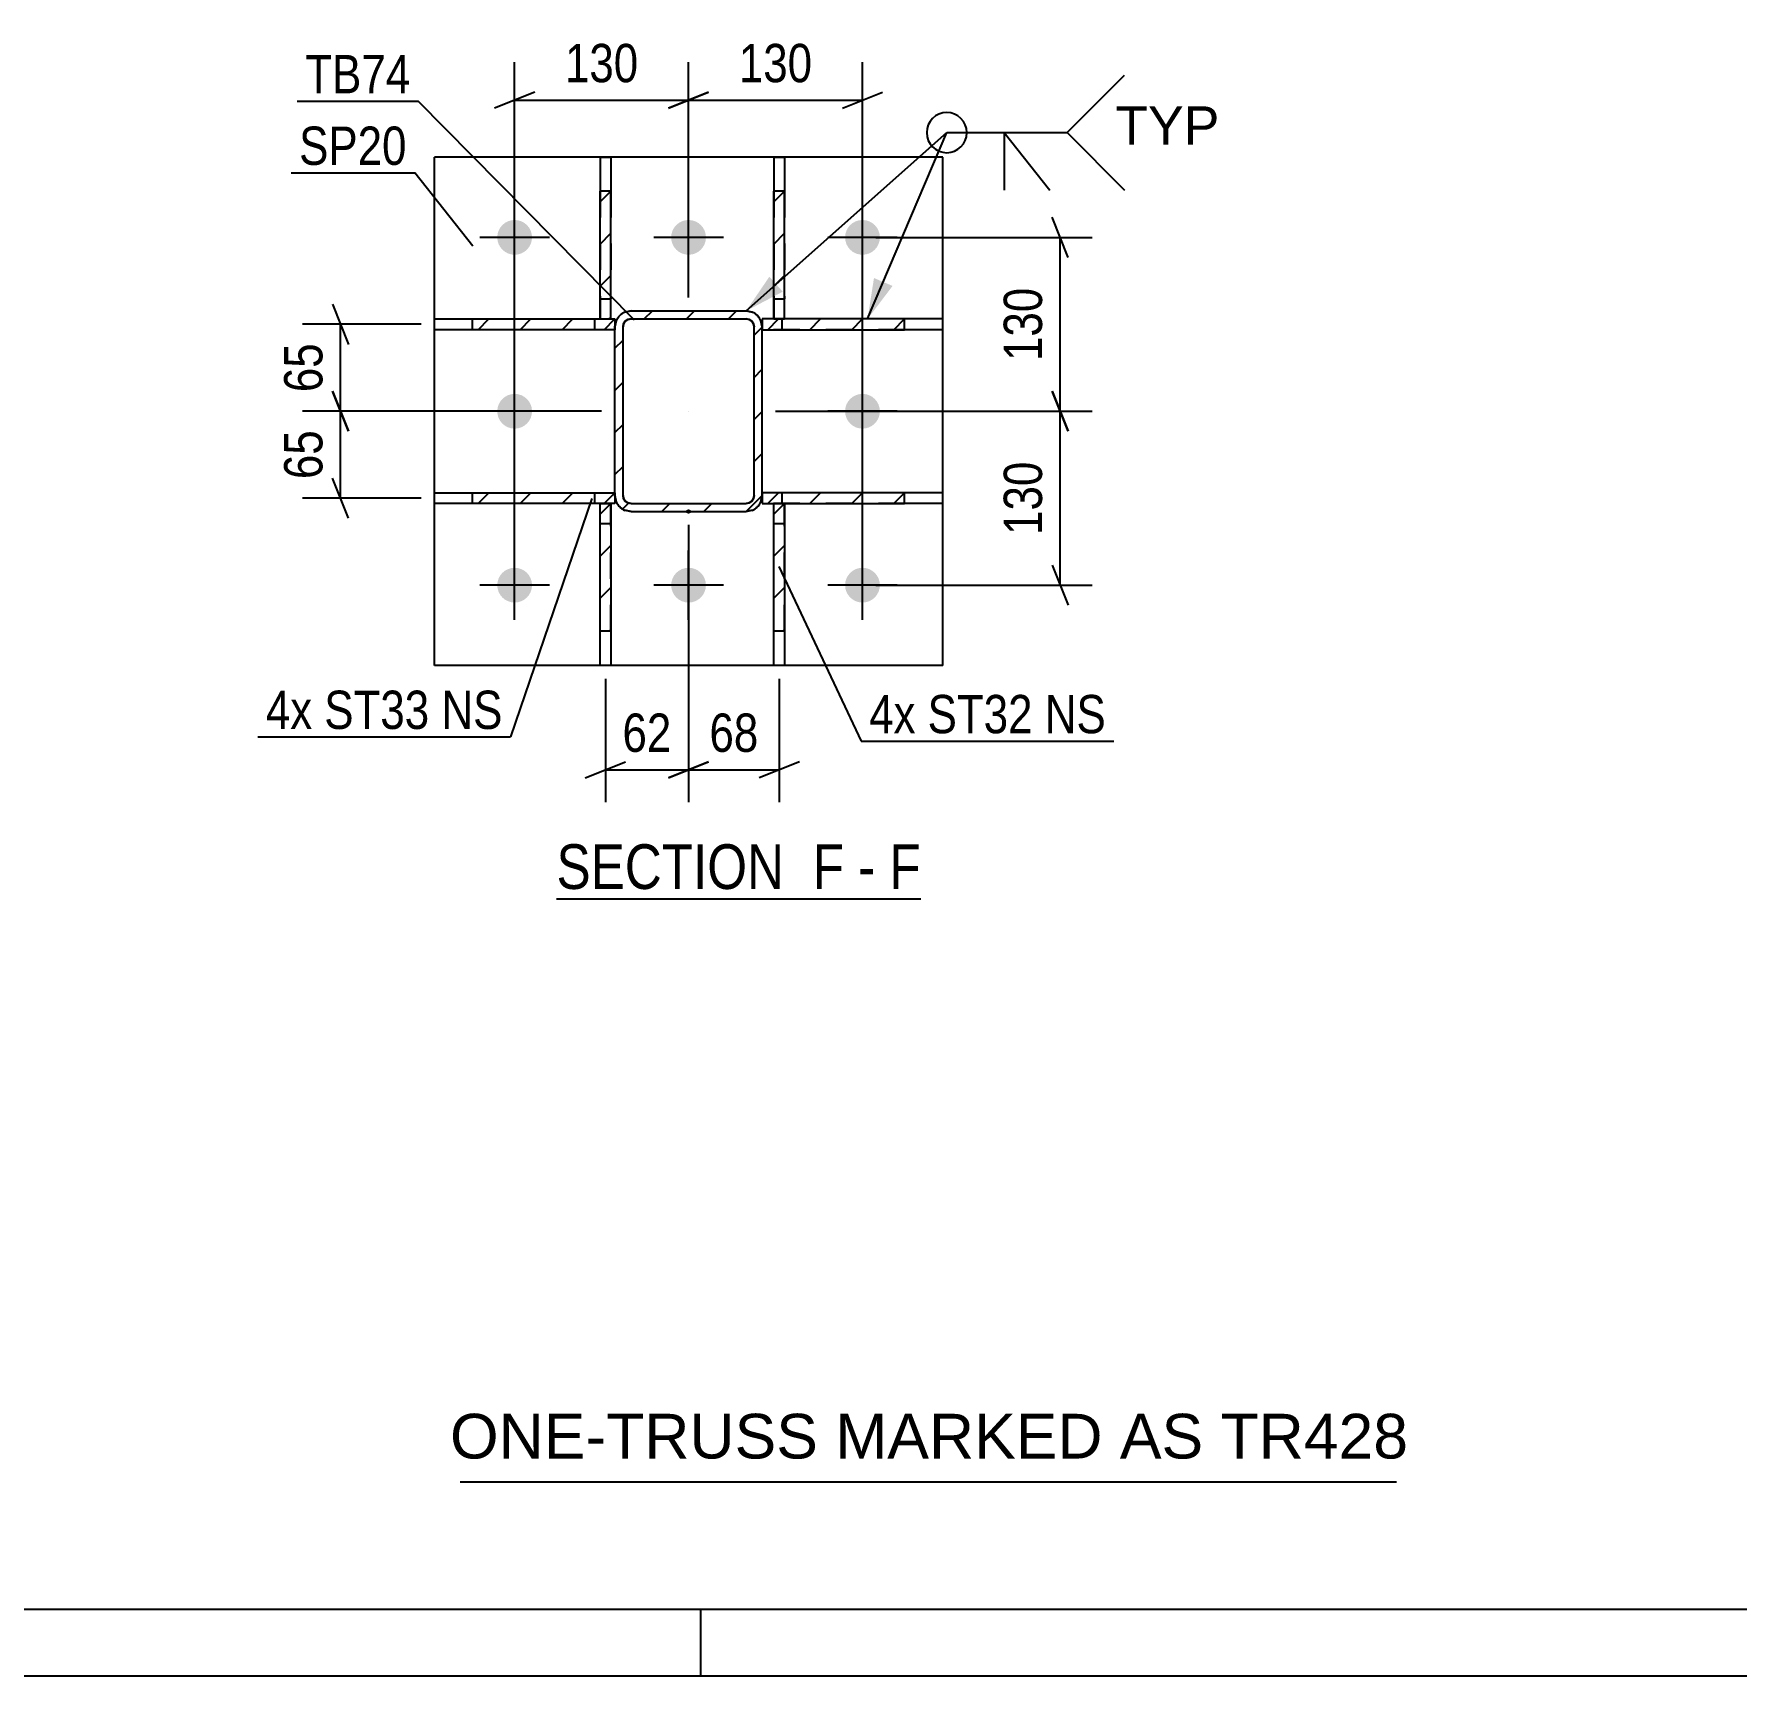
# Model space of a CAD drawing. Header units: millimetres. Extents: x -78 to 763, y -424 to 170.
# Drawn here: x 292.8 to 420.1, y -423.7 to -300.9 of the extents above; entities that cross this region are included whole.
import ezdxf

# ---------------------------------------------------------------- set-up
doc = ezdxf.new("R2010")
doc.units = ezdxf.units.MM
doc.linetypes.add('DXK_LINE_DOT2', pattern=[3.9198, 1.9599, -1.9599])
doc.linetypes.add('DXK_LINE_DOT3', pattern=[5.9187, 2.979, -0.9799, 0.9799, -0.9799])
doc.styles.add('Arial', font='ARIAL.TTF', dxfattribs={"height": 0.2})
doc.styles.add('Arial Narrow', font='ARIALN.TTF', dxfattribs={"height": 0.2})

# ---------------------------------------------------------------- blocks, each defined once
blk = doc.blocks.new('Unknown-814185653-1133')
at = {"color": 5, "linetype": 'Continuous'}
for p, q in [((-73.36, -418.68), (757.64, -418.68)), ((342.64, -423.68), (342.64, -418.68)), ((-78.36, -423.68), (762.64, -423.68))]:
    blk.add_line(p, q, dxfattribs=at)
blk = doc.blocks.new('Unknown-814185653-15687')
at = {"color": 7, "linetype": 'Continuous'}
blk.add_line((324.64, -409.18), (394.64, -409.18), dxfattribs=at)
at = {"color": 7, "style": 'Arial'}
blk.add_text('ONE-TRUSS MARKED AS TR428', height=3.3428, dxfattribs=at).set_placement((323.89, -407.43))
blk = doc.blocks.new('Unknown-814185653-17 - 2323')
at = {"color": 6, "linetype": 'Continuous'}
blk.add_line((331.85, -365.6), (359.07, -365.6), dxfattribs=at)
at = {"color": 0, "linetype": 'Continuous'}
for points in [[(349.96, -364.85), (349.96, -361.35), (331.85, -361.35), (331.85, -364.85)], [(353.35, -364.85), (353.35, -361.35), (351.01, -361.35), (351.01, -364.85)], [(355.68, -364.85), (355.68, -361.35), (354.4, -361.35), (354.4, -364.85)], [(359.07, -364.85), (359.07, -361.35), (356.73, -361.35), (356.73, -364.85)]]:
    blk.add_wipeout(points, dxfattribs=at)
at = {"color": 7, "linetype": 'Continuous', "style": 'Arial Narrow'}
for s, p in [('SECTION ', (331.85, -364.85)), ('F', (351.01, -364.85)), ('F', (356.73, -364.85)), ('-', (354.4, -364.85))]:
    blk.add_text(s, height=3.34, dxfattribs=at).set_placement(p)
blk = doc.blocks.new('Part-814185653-2386 - 2323')
at = {"linetype": 'Continuous'}
h = blk.add_hatch(dxfattribs=at)
h.set_pattern_fill('', scale=0.7, style=0, pattern_type=0)
h.set_pattern_definition([(45, (357.8658, -335.2377), (-1.57154, 1.57154), [])])
h.paths.add_polyline_path([(357.87, -336.04), (357.87, -335.24), (347.22, -335.24), (347.22, -336.04)])
at = {"color": 7, "linetype": 'DXK_LINE_DOT2'}
for p, q in [((357.87, -335.24), (347.22, -335.24)), ((347.22, -335.24), (347.22, -336.04)), ((357.87, -336.04), (347.22, -336.04)), ((348.72, -336.04), (348.72, -335.24))]:
    blk.add_line(p, q, dxfattribs=at)
at = {"color": 2, "linetype": 'Continuous'}
for p, q in [((357.87, -335.24), (347.22, -335.24)), ((347.22, -335.24), (347.22, -336.04)), ((347.22, -336.04), (357.87, -336.04)), ((360.72, -335.24), (357.87, -335.24)), ((357.87, -336.04), (357.87, -335.24)), ((360.72, -336.04), (357.87, -336.04)), ((360.72, -336.04), (360.72, -335.24))]:
    blk.add_line(p, q, dxfattribs=at)
blk = doc.blocks.new('Part-814185653-2370 - 2323')
at = {"color": 2, "linetype": 'Continuous'}
for p, q in [((322.72, -348.14), (322.72, -310.14)), ((360.72, -310.14), (322.72, -310.14)), ((360.72, -348.14), (360.72, -310.14)), ((360.72, -348.14), (322.72, -348.14))]:
    blk.add_line(p, q, dxfattribs=at)
blk = doc.blocks.new('Bolt-814185653-2333 - 2323')
at = {"linetype": 'Continuous'}
for points in [[(327.42, -316.14, -1), (330.02, -316.14, -1)], [(340.42, -316.14, -1), (343.02, -316.14, -1)], [(353.42, -316.14, -1), (356.02, -316.14, -1)], [(327.42, -329.14, -1), (330.02, -329.14, -1)], [(353.42, -329.14, -1), (356.02, -329.14, -1)], [(327.42, -342.14, -1), (330.02, -342.14, -1)], [(340.42, -342.14, -1), (343.02, -342.14, -1)], [(353.42, -342.14, -1), (356.02, -342.14, -1)]]:
    blk.add_hatch(color=1, dxfattribs=at).paths.add_polyline_path(points)
at = {"color": 1, "linetype": 'Continuous'}
for p, q in [((328.72, -318.74), (328.72, -313.54)), ((341.72, -318.74), (341.72, -313.54)), ((354.72, -318.74), (354.72, -313.54)), ((331.32, -316.14), (326.12, -316.14)), ((344.32, -316.14), (339.12, -316.14)), ((357.32, -316.14), (352.12, -316.14)), ((328.72, -331.74), (328.72, -326.54)), ((354.72, -331.74), (354.72, -326.54)), ((331.32, -329.14), (326.12, -329.14)), ((357.32, -329.14), (352.12, -329.14)), ((328.72, -344.74), (328.72, -339.54)), ((341.72, -344.74), (341.72, -339.54)), ((354.72, -344.74), (354.72, -339.54)), ((331.32, -342.14), (326.12, -342.14)), ((344.32, -342.14), (339.12, -342.14)), ((357.32, -342.14), (352.12, -342.14))]:
    blk.add_line(p, q, dxfattribs=at)
blk = doc.blocks.new('Part-814185653-2391 - 2323')
at = {"linetype": 'Continuous'}
h = blk.add_hatch(dxfattribs=at)
h.set_pattern_fill('', scale=0.7, style=0, pattern_type=0)
h.set_pattern_definition([(45, (357.8658, -322.2377), (-1.57154, 1.57154), [])])
h.paths.add_polyline_path([(357.87, -323.04), (357.87, -322.24), (347.22, -322.24), (347.22, -323.04)])
at = {"color": 7, "linetype": 'DXK_LINE_DOT2'}
for p, q in [((357.87, -322.24), (347.22, -322.24)), ((347.22, -322.24), (347.22, -323.04)), ((357.87, -323.04), (347.22, -323.04)), ((348.72, -323.04), (348.72, -322.24))]:
    blk.add_line(p, q, dxfattribs=at)
at = {"color": 2, "linetype": 'Continuous'}
for p, q in [((357.87, -322.24), (347.22, -322.24)), ((347.22, -322.24), (347.22, -323.04)), ((347.22, -323.04), (357.87, -323.04)), ((360.72, -322.24), (357.87, -322.24)), ((357.87, -323.04), (357.87, -322.24)), ((360.72, -323.04), (357.87, -323.04)), ((360.72, -323.04), (360.72, -322.24))]:
    blk.add_line(p, q, dxfattribs=at)
blk = doc.blocks.new('Part-814185653-2408 - 2323')
at = {"linetype": 'Continuous'}
h = blk.add_hatch(dxfattribs=at)
h.set_pattern_fill('', scale=0.7, style=0, pattern_type=0)
h.set_pattern_definition([(45, (335.9029, -336.0277), (-1.57154, 1.57154), [])])
h.paths.add_polyline_path([(335.9, -345.58), (335.9, -336.03), (335.1, -336.03), (335.1, -345.58)])
at = {"color": 7, "linetype": 'DXK_LINE_DOT2'}
for p, q in [((335.1, -337.53), (335.1, -336.03)), ((335.1, -336.03), (335.9, -336.03)), ((335.9, -345.58), (335.9, -336.03)), ((335.1, -337.53), (335.9, -337.53)), ((335.1, -345.58), (335.1, -337.53))]:
    blk.add_line(p, q, dxfattribs=at)
at = {"color": 2, "linetype": 'Continuous'}
for p, q in [((335.1, -345.58), (335.1, -336.03)), ((335.1, -336.03), (335.9, -336.03)), ((335.9, -336.03), (335.9, -345.58)), ((335.1, -348.14), (335.1, -345.58)), ((335.9, -345.58), (335.1, -345.58)), ((335.9, -345.58), (335.9, -348.14)), ((335.9, -348.14), (335.1, -348.14))]:
    blk.add_line(p, q, dxfattribs=at)
blk = doc.blocks.new('Part-814185653-2392 - 2323')
at = {"linetype": 'Continuous'}
h = blk.add_hatch(dxfattribs=at)
h.set_pattern_fill('', scale=0.7, style=0, pattern_type=0)
h.set_pattern_definition([(45, (336.2177, -335.238), (-1.57154, 1.57154), [])])
h.paths.add_polyline_path([(336.22, -336.04), (336.22, -335.24), (325.57, -335.24), (325.57, -336.04)])
at = {"color": 2, "linetype": 'Continuous'}
for p, q in [((322.72, -336.04), (322.72, -335.24)), ((322.72, -335.24), (325.57, -335.24)), ((325.57, -336.04), (322.72, -336.04)), ((325.57, -335.24), (336.22, -335.24)), ((325.57, -336.04), (325.57, -335.24)), ((336.22, -336.04), (325.57, -336.04)), ((336.22, -335.24), (336.22, -336.04))]:
    blk.add_line(p, q, dxfattribs=at)
at = {"color": 7, "linetype": 'DXK_LINE_DOT2'}
for p, q in [((325.57, -335.24), (336.22, -335.24)), ((336.22, -336.04), (325.57, -336.04)), ((334.72, -336.04), (334.72, -335.24)), ((336.22, -335.24), (336.22, -336.04))]:
    blk.add_line(p, q, dxfattribs=at)
blk = doc.blocks.new('Part-814185653-2393 - 2323')
at = {"linetype": 'Continuous'}
h = blk.add_hatch(dxfattribs=at)
h.set_pattern_fill('', scale=0.7, style=0, pattern_type=0)
h.set_pattern_definition([(45, (336.2177, -322.238), (-1.57154, 1.57154), [])])
h.paths.add_polyline_path([(336.22, -323.04), (336.22, -322.24), (325.57, -322.24), (325.57, -323.04)])
at = {"color": 2, "linetype": 'Continuous'}
for p, q in [((322.72, -323.04), (322.72, -322.24)), ((322.72, -322.24), (325.57, -322.24)), ((325.57, -323.04), (322.72, -323.04)), ((325.57, -322.24), (336.22, -322.24)), ((325.57, -323.04), (325.57, -322.24)), ((336.22, -323.04), (325.57, -323.04)), ((336.22, -322.24), (336.22, -323.04))]:
    blk.add_line(p, q, dxfattribs=at)
at = {"color": 7, "linetype": 'DXK_LINE_DOT2'}
for p, q in [((325.57, -322.24), (336.22, -322.24)), ((336.22, -323.04), (325.57, -323.04)), ((334.72, -323.04), (334.72, -322.24)), ((336.22, -322.24), (336.22, -323.04))]:
    blk.add_line(p, q, dxfattribs=at)
blk = doc.blocks.new('Part-814185653-2409 - 2323')
at = {"linetype": 'Continuous'}
h = blk.add_hatch(dxfattribs=at)
h.set_pattern_fill('', scale=0.7, style=0, pattern_type=0)
h.set_pattern_definition([(45, (348.9023, -336.0278), (-1.57154, 1.57154), [])])
h.paths.add_polyline_path([(348.9, -345.58), (348.9, -336.03), (348.1, -336.03), (348.1, -345.58)])
at = {"color": 7, "linetype": 'DXK_LINE_DOT2'}
for p, q in [((348.1, -337.53), (348.1, -336.03)), ((348.1, -336.03), (348.9, -336.03)), ((348.9, -345.58), (348.9, -336.03)), ((348.1, -337.53), (348.9, -337.53)), ((348.1, -345.58), (348.1, -337.53))]:
    blk.add_line(p, q, dxfattribs=at)
at = {"color": 2, "linetype": 'Continuous'}
for p, q in [((348.1, -345.58), (348.1, -336.03)), ((348.1, -336.03), (348.9, -336.03)), ((348.9, -336.03), (348.9, -345.58)), ((348.1, -348.14), (348.1, -345.58)), ((348.9, -345.58), (348.1, -345.58)), ((348.9, -345.58), (348.9, -348.14)), ((348.9, -348.14), (348.1, -348.14))]:
    blk.add_line(p, q, dxfattribs=at)
blk = doc.blocks.new('Part-814185653-2414 - 2323')
at = {"linetype": 'Continuous'}
h = blk.add_hatch(dxfattribs=at)
h.set_pattern_fill('', scale=0.7, style=0, pattern_type=0)
h.set_pattern_definition([(45, (335.9024, -312.6915), (-1.57154, 1.57154), [])])
h.paths.add_polyline_path([(335.9, -322.23), (335.9, -312.69), (335.1, -312.69), (335.1, -322.23)])
at = {"color": 2, "linetype": 'Continuous'}
for p, q in [((335.1, -310.14), (335.1, -312.69)), ((335.1, -310.14), (335.9, -310.14)), ((335.9, -310.14), (335.9, -312.69)), ((335.1, -322.23), (335.1, -312.69)), ((335.9, -312.69), (335.1, -312.69)), ((335.9, -322.23), (335.9, -312.69)), ((335.1, -322.23), (335.9, -322.23))]:
    blk.add_line(p, q, dxfattribs=at)
at = {"color": 7, "linetype": 'DXK_LINE_DOT2'}
for p, q in [((335.1, -312.69), (335.1, -322.23)), ((335.9, -312.69), (335.9, -320.73)), ((335.1, -320.73), (335.9, -320.73)), ((335.9, -322.23), (335.9, -320.73)), ((335.1, -322.23), (335.9, -322.23))]:
    blk.add_line(p, q, dxfattribs=at)
blk = doc.blocks.new('Part-814185653-2415 - 2323')
at = {"linetype": 'Continuous'}
h = blk.add_hatch(dxfattribs=at)
h.set_pattern_fill('', scale=0.7, style=0, pattern_type=0)
h.set_pattern_definition([(45, (348.9018, -312.6915), (-1.57154, 1.57154), [])])
h.paths.add_polyline_path([(348.9, -322.23), (348.9, -312.69), (348.1, -312.69), (348.1, -322.23)])
at = {"color": 2, "linetype": 'Continuous'}
for p, q in [((348.1, -310.14), (348.1, -312.69)), ((348.1, -310.14), (348.9, -310.14)), ((348.9, -310.14), (348.9, -312.69)), ((348.1, -322.23), (348.1, -312.69)), ((348.9, -312.69), (348.1, -312.69)), ((348.9, -322.23), (348.9, -312.69)), ((348.1, -322.23), (348.9, -322.23))]:
    blk.add_line(p, q, dxfattribs=at)
at = {"color": 7, "linetype": 'DXK_LINE_DOT2'}
for p, q in [((348.1, -312.69), (348.1, -322.23)), ((348.9, -312.69), (348.9, -320.73)), ((348.1, -320.73), (348.9, -320.73)), ((348.9, -322.23), (348.9, -320.73)), ((348.1, -322.23), (348.9, -322.23))]:
    blk.add_line(p, q, dxfattribs=at)
blk = doc.blocks.new('Part-814185653-2428 - 2323')
at = {"linetype": 'Continuous'}
h = blk.add_hatch(dxfattribs=at)
h.set_pattern_fill('', scale=0.7, style=0, pattern_type=0)
h.set_pattern_definition([(45, (347.2178, -335.436), (-1.57154, 1.57154), [])])
h.paths.add_polyline_path([(347.13, -335.9), (347.22, -335.44), (347.22, -322.84), (347.13, -322.38), (346.87, -321.99), (346.48, -321.73), (346.02, -321.64), (337.42, -321.64), (336.96, -321.73), (336.57, -321.99), (336.31, -322.38), (336.22, -322.84), (336.22, -335.44), (336.31, -335.9), (336.57, -336.28), (336.96, -336.54), (337.42, -336.64), (346.02, -336.64), (346.48, -336.54), (346.87, -336.28)])
h.paths.add_polyline_path([(346.25, -335.99), (346.02, -336.04), (337.42, -336.04), (337.19, -335.99), (336.99, -335.86), (336.86, -335.67), (336.82, -335.44), (336.82, -322.84), (336.86, -322.61), (336.99, -322.41), (337.19, -322.28), (337.42, -322.24), (346.02, -322.24), (346.25, -322.28), (346.44, -322.41), (346.57, -322.61), (346.62, -322.84), (346.62, -335.44), (346.57, -335.67), (346.44, -335.86)])
blk.add_hatch(color=30, dxfattribs=at).paths.add_polyline_path([(341.72, -336.74, -1), (341.72, -336.54, -1)])
at = {"color": 7, "linetype": 'DXK_LINE_DOT2'}
for p, q in [((336.96, -321.73), (337.42, -321.64)), ((337.42, -321.64), (346.02, -321.64)), ((346.02, -321.64), (346.48, -321.73)), ((336.22, -322.84), (336.31, -322.38)), ((336.22, -335.44), (336.22, -322.84)), ((336.86, -322.61), (336.82, -322.84)), ((336.82, -335.44), (336.82, -322.84)), ((336.99, -322.41), (336.86, -322.61)), ((337.19, -322.28), (336.99, -322.41)), ((337.42, -322.24), (337.19, -322.28)), ((337.42, -322.24), (346.02, -322.24)), ((346.25, -322.28), (346.02, -322.24)), ((346.44, -322.41), (346.25, -322.28)), ((346.57, -322.61), (346.44, -322.41)), ((346.62, -322.84), (346.57, -322.61)), ((346.62, -335.44), (346.62, -322.84)), ((347.13, -322.38), (347.22, -322.84)), ((347.22, -335.44), (347.22, -322.84)), ((336.31, -335.9), (336.22, -335.44)), ((336.82, -335.44), (336.86, -335.67)), ((336.86, -335.67), (336.99, -335.86)), ((336.99, -335.86), (337.19, -335.99)), ((337.19, -335.99), (337.42, -336.04)), ((337.42, -336.04), (346.02, -336.04)), ((346.02, -336.04), (346.25, -335.99)), ((346.25, -335.99), (346.44, -335.86)), ((346.44, -335.86), (346.57, -335.67)), ((346.57, -335.67), (346.62, -335.44)), ((347.22, -335.44), (347.13, -335.9)), ((337.42, -336.64), (336.96, -336.54)), ((337.42, -336.64), (346.02, -336.64)), ((346.48, -336.54), (346.02, -336.64))]:
    blk.add_line(p, q, dxfattribs=at)
at = {"color": 2, "linetype": 'Continuous'}
for p, q in [((337.42, -321.64), (336.96, -321.73)), ((337.42, -321.64), (346.02, -321.64)), ((346.48, -321.73), (346.02, -321.64)), ((336.31, -322.38), (336.22, -322.84)), ((336.22, -335.44), (336.22, -322.84)), ((336.82, -322.84), (336.86, -322.61)), ((336.82, -335.44), (336.82, -322.84)), ((336.86, -322.61), (336.99, -322.41)), ((336.99, -322.41), (337.19, -322.28)), ((337.19, -322.28), (337.42, -322.24)), ((337.42, -322.24), (346.02, -322.24)), ((346.02, -322.24), (346.25, -322.28)), ((346.25, -322.28), (346.44, -322.41)), ((346.44, -322.41), (346.57, -322.61)), ((346.57, -322.61), (346.62, -322.84)), ((346.62, -335.44), (346.62, -322.84)), ((347.22, -322.84), (347.13, -322.38)), ((347.22, -335.44), (347.22, -322.84)), ((336.22, -335.44), (336.31, -335.9)), ((336.86, -335.67), (336.82, -335.44)), ((336.99, -335.86), (336.86, -335.67)), ((337.19, -335.99), (336.99, -335.86)), ((337.42, -336.04), (337.19, -335.99)), ((337.42, -336.04), (346.02, -336.04)), ((346.25, -335.99), (346.02, -336.04)), ((346.44, -335.86), (346.25, -335.99)), ((346.57, -335.67), (346.44, -335.86)), ((346.62, -335.44), (346.57, -335.67)), ((347.13, -335.9), (347.22, -335.44)), ((336.96, -336.54), (337.42, -336.64)), ((337.42, -336.64), (346.02, -336.64)), ((346.02, -336.64), (346.48, -336.54))]:
    blk.add_line(p, q, dxfattribs=at)
at = {"color": 7, "linetype": 'DXK_LINE_DOT3'}
blk.add_line((341.72, -329.14), (341.72, -329.14), dxfattribs=at)
at = {"color": 30, "linetype": 'DXK_LINE_DOT3'}
blk.add_line((341.72, -336.64), (341.72, -336.64), dxfattribs=at)
at = {"color": 30, "linetype": 'Continuous'}
blk.add_circle((341.72, -336.64), 0.1, dxfattribs=at)
at = {"color": 7, "linetype": 'DXK_LINE_DOT2'}
for centre, start, end in [((337.42, -322.84), 112.5, 157.5), ((346.02, -322.84), 22.5, 67.5), ((337.42, -335.44), 202.5, 247.5), ((346.02, -335.44), 292.5, 337.5)]:
    blk.add_arc(centre, 1.2, start, end, dxfattribs=at)
at = {"color": 2, "linetype": 'Continuous'}
for centre, start, end in [((337.42, -322.84), 112.5, 157.5), ((346.02, -322.84), 22.5, 67.5), ((337.42, -335.44), 202.5, 247.5), ((346.02, -335.44), 292.5, 337.5)]:
    blk.add_arc(centre, 1.2, start, end, dxfattribs=at)
blk = doc.blocks.new('StraightDimension-814185653-2543 - 2323')
at = {"color": 7, "linetype": 'Continuous'}
for p, q in [((328.72, -341.14), (328.72, -303.04)), ((341.72, -320.64), (341.72, -303.04)), ((330.22, -305.29), (327.22, -306.49)), ((340.22, -306.49), (343.22, -305.29)), ((328.72, -305.89), (341.72, -305.89))]:
    blk.add_line(p, q, dxfattribs=at)
at = {"color": 0}
blk.add_wipeout([(338.56, -305.14), (338.56, -300.94), (331.88, -300.94), (331.88, -305.14)], dxfattribs=at)
at = {"color": 3, "style": 'Arial Narrow'}
blk.add_text('130', height=2.863, dxfattribs=at).set_placement((332.48, -304.54))
blk = doc.blocks.new('StraightDimension-814185653-2587 - 2323')
at = {"color": 7, "linetype": 'Continuous'}
for p, q in [((341.72, -337.64), (341.72, -358.35)), ((348.5, -349.14), (348.5, -358.35)), ((340.22, -356.55), (343.22, -355.35)), ((341.72, -355.95), (348.5, -355.95)), ((350, -355.35), (347, -356.55))]:
    blk.add_line(p, q, dxfattribs=at)
at = {"color": 0}
blk.add_wipeout([(347.54, -355.2), (347.54, -351), (342.68, -351), (342.68, -355.2)], dxfattribs=at)
at = {"color": 3, "style": 'Arial Narrow'}
blk.add_text('68', height=2.863, dxfattribs=at).set_placement((343.28, -354.6))
blk = doc.blocks.new('StraightDimension-814185653-2534 - 2323')
at = {"color": 7, "linetype": 'Continuous'}
for p, q in [((341.72, -320.64), (341.72, -303.04)), ((354.72, -341.14), (354.72, -303.04)), ((343.22, -305.29), (340.22, -306.49)), ((353.22, -306.49), (356.22, -305.29)), ((341.72, -305.89), (354.72, -305.89))]:
    blk.add_line(p, q, dxfattribs=at)
at = {"color": 0}
blk.add_wipeout([(351.56, -305.14), (351.56, -300.94), (344.88, -300.94), (344.88, -305.14)], dxfattribs=at)
at = {"color": 3, "style": 'Arial Narrow'}
blk.add_text('130', height=2.863, dxfattribs=at).set_placement((345.48, -304.54))
blk = doc.blocks.new('StraightDimension-814185653-2553 - 2323')
at = {"color": 7, "linetype": 'Continuous'}
for p, q in [((315.1, -327.64), (316.3, -330.64)), ((335.22, -329.14), (312.85, -329.14)), ((315.7, -335.64), (315.7, -329.14)), ((316.3, -337.14), (315.1, -334.14)), ((321.72, -335.64), (312.85, -335.64))]:
    blk.add_line(p, q, dxfattribs=at)
at = {"color": 0}
blk.add_wipeout([(314.95, -329.96), (310.75, -329.96), (310.75, -334.81), (314.95, -334.81)], dxfattribs=at)
at = {"color": 3, "style": 'Arial Narrow'}
blk.add_text('65', height=2.863, rotation=90.0002, dxfattribs=at).set_placement((314.35, -334.21))
blk = doc.blocks.new('StraightDimension-814185653-2559 - 2323')
at = {"color": 7, "linetype": 'Continuous'}
for p, q in [((315.1, -321.14), (316.3, -324.14)), ((321.72, -322.64), (312.85, -322.64)), ((315.7, -329.14), (315.7, -322.64)), ((316.3, -330.64), (315.1, -327.64)), ((335.22, -329.14), (312.85, -329.14))]:
    blk.add_line(p, q, dxfattribs=at)
at = {"color": 0}
blk.add_wipeout([(314.95, -323.46), (310.75, -323.46), (310.75, -328.31), (314.95, -328.31)], dxfattribs=at)
at = {"color": 3, "style": 'Arial Narrow'}
blk.add_text('65', height=2.863, rotation=90.0002, dxfattribs=at).set_placement((314.35, -327.71))
blk = doc.blocks.new('StraightDimension-814185653-2566 - 2323')
at = {"color": 7, "linetype": 'Continuous'}
for p, q in [((370.09, -317.64), (368.89, -314.64)), ((355.72, -316.14), (371.89, -316.14)), ((369.49, -329.14), (369.49, -316.14)), ((368.89, -327.64), (370.09, -330.64)), ((348.22, -329.14), (371.89, -329.14))]:
    blk.add_line(p, q, dxfattribs=at)
at = {"color": 0}
blk.add_wipeout([(368.74, -319.29), (364.54, -319.29), (364.54, -325.98), (368.74, -325.98)], dxfattribs=at)
at = {"color": 3, "style": 'Arial Narrow'}
blk.add_text('130', height=2.863, rotation=90.0002, dxfattribs=at).set_placement((368.14, -325.38))
blk = doc.blocks.new('StraightDimension-814185653-2576 - 2323')
at = {"color": 7, "linetype": 'Continuous'}
for p, q in [((370.09, -330.64), (368.89, -327.64)), ((348.22, -329.14), (371.89, -329.14)), ((369.49, -342.14), (369.49, -329.14)), ((368.89, -340.64), (370.09, -343.64)), ((355.72, -342.14), (371.89, -342.14))]:
    blk.add_line(p, q, dxfattribs=at)
at = {"color": 0}
blk.add_wipeout([(368.74, -332.29), (364.54, -332.29), (364.54, -338.98), (368.74, -338.98)], dxfattribs=at)
at = {"color": 3, "style": 'Arial Narrow'}
blk.add_text('130', height=2.863, rotation=90.0002, dxfattribs=at).set_placement((368.14, -338.38))
blk = doc.blocks.new('StraightDimension-814185653-2596 - 2323')
at = {"color": 7, "linetype": 'Continuous'}
for p, q in [((341.72, -337.64), (341.72, -358.35)), ((335.5, -349.14), (335.5, -358.35)), ((334, -356.55), (337, -355.35)), ((335.5, -355.95), (341.72, -355.95)), ((343.22, -355.35), (340.22, -356.55))]:
    blk.add_line(p, q, dxfattribs=at)
at = {"color": 0}
blk.add_wipeout([(341.04, -355.2), (341.04, -351), (336.18, -351), (336.18, -355.2)], dxfattribs=at)
at = {"color": 3, "style": 'Arial Narrow'}
blk.add_text('62', height=2.863, dxfattribs=at).set_placement((336.78, -354.6))
blk = doc.blocks.new('Mark-814185653-2366 - 2323')
at = {"color": 0}
blk.add_wipeout([(320.65, -310.72), (320.65, -307.72), (312.61, -307.72), (312.61, -310.72)], dxfattribs=at)
blk.add_wipeout([(320.65, -310.72), (320.65, -307.72), (312.61, -307.72), (312.61, -310.72)], dxfattribs=at)
at = {"color": 30, "linetype": 'Continuous'}
for p in [(312.01, -311.32), (325.6, -316.8)]:
    blk.add_line(p, (321.25, -311.32), dxfattribs=at)
at = {"color": 3, "style": 'Arial Narrow'}
blk.add_text('SP20', height=2.863, dxfattribs=at).set_placement((312.61, -310.72))
blk = doc.blocks.new('Mark-814185653-2424 - 2323')
at = {"color": 0}
blk.add_wipeout([(320.92, -305.37), (320.92, -302.37), (313.07, -302.37), (313.07, -305.37)], dxfattribs=at)
blk.add_wipeout([(320.92, -305.37), (320.92, -302.37), (313.07, -302.37), (313.07, -305.37)], dxfattribs=at)
at = {"color": 30, "linetype": 'Continuous'}
for p in [(312.47, -305.97), (337.67, -322.34)]:
    blk.add_line(p, (321.52, -305.97), dxfattribs=at)
at = {"color": 3, "style": 'Arial Narrow'}
blk.add_text('TB74', height=2.863, dxfattribs=at).set_placement((313.07, -305.37))
blk = doc.blocks.new('WeldMark-814185653-2605 - 2323')
at = {"linetype": 'Continuous'}
for points in [[(348.76, -320.2), (346.02, -321.64), (347.76, -319.08)], [(356.97, -319.77), (355.1, -322.24), (355.58, -319.18)]]:
    blk.add_hatch(color=30, dxfattribs=at).paths.add_polyline_path(points)
at = {"color": 30, "linetype": 'Continuous'}
for p, q in [((346.02, -321.64), (361.02, -308.31)), ((355.1, -322.24), (361.02, -308.31)), ((361.02, -308.31), (370.02, -308.31))]:
    blk.add_line(p, q, dxfattribs=at)
at = {"color": 3, "linetype": 'Continuous'}
for q in [(368.73, -312.6), (365.31, -312.6)]:
    blk.add_line((365.31, -308.31), q, dxfattribs=at)
for start, end in [(90, 270), (270, 90)]:
    blk.add_arc((361.02, -308.31), 1.5, start, end, dxfattribs=at)
at = {"color": 0, "linetype": 'Continuous'}
blk.add_wipeout([(381.4, -309.21), (381.4, -306.21), (373.62, -306.21), (373.62, -309.21)], dxfattribs=at)
blk.add_wipeout([(381.4, -309.21), (381.4, -306.21), (373.62, -306.21), (373.62, -309.21)], dxfattribs=at)
at = {"color": 3, "linetype": 'Continuous'}
for q in [(374.31, -304.02), (374.31, -312.6)]:
    blk.add_line((370.02, -308.31), q, dxfattribs=at)
at = {"color": 3, "linetype": 'Continuous', "style": 'Arial'}
blk.add_text('TYP', height=2.865, dxfattribs=at).set_placement((373.62, -309.21))
blk = doc.blocks.new('MarkSet-814185653-2654 - 2323')
at = {"color": 0}
for points in [[(358.69, -353.21), (358.69, -350.21), (355.22, -350.21), (355.22, -353.21)], [(367.45, -353.21), (367.45, -350.21), (359.59, -350.21), (359.59, -353.21)], [(372.91, -353.21), (372.91, -350.21), (368.35, -350.21), (368.35, -353.21)]]:
    blk.add_wipeout(points, dxfattribs=at)
for points in [[(358.69, -353.21), (358.69, -350.21), (355.22, -350.21), (355.22, -353.21)], [(367.45, -353.21), (367.45, -350.21), (359.59, -350.21), (359.59, -353.21)], [(372.91, -353.21), (372.91, -350.21), (368.35, -350.21), (368.35, -353.21)]]:
    blk.add_wipeout(points, dxfattribs=at)
at = {"color": 30, "linetype": 'Continuous'}
for p, q in [((348.48, -340.74), (354.62, -353.81)), ((354.62, -353.81), (373.51, -353.81))]:
    blk.add_line(p, q, dxfattribs=at)
at = {"color": 3, "style": 'Arial Narrow'}
for s, p in [('4x', (355.22, -353.21)), ('ST32', (359.59, -353.21)), ('NS', (368.35, -353.21))]:
    blk.add_text(s, height=2.863, dxfattribs=at).set_placement(p)
blk = doc.blocks.new('MarkSet-814185653-2684 - 2323')
at = {"color": 0}
for points in [[(313.59, -352.89), (313.59, -349.89), (310.12, -349.89), (310.12, -352.89)], [(322.35, -352.89), (322.35, -349.89), (314.49, -349.89), (314.49, -352.89)], [(327.81, -352.89), (327.81, -349.89), (323.25, -349.89), (323.25, -352.89)]]:
    blk.add_wipeout(points, dxfattribs=at)
for points in [[(313.59, -352.89), (313.59, -349.89), (310.12, -349.89), (310.12, -352.89)], [(322.35, -352.89), (322.35, -349.89), (314.49, -349.89), (314.49, -352.89)], [(327.81, -352.89), (327.81, -349.89), (323.25, -349.89), (323.25, -352.89)]]:
    blk.add_wipeout(points, dxfattribs=at)
at = {"color": 30, "linetype": 'Continuous'}
for p in [(334.49, -335.66), (309.52, -353.49)]:
    blk.add_line(p, (328.41, -353.49), dxfattribs=at)
at = {"color": 3, "style": 'Arial Narrow'}
for s, p in [('4x', (310.12, -352.89)), ('ST33', (314.49, -352.89)), ('NS', (323.25, -352.89))]:
    blk.add_text(s, height=2.863, dxfattribs=at).set_placement(p)

msp = doc.modelspace()

# ---------------------------------------------------------------- block references
for name in ['Unknown-814185653-1133', 'Part-814185653-2370 - 2323', 'Part-814185653-2414 - 2323', 'Part-814185653-2415 - 2323', 'Bolt-814185653-2333 - 2323', 'Part-814185653-2428 - 2323', 'Part-814185653-2393 - 2323', 'Part-814185653-2391 - 2323', 'Part-814185653-2392 - 2323', 'Part-814185653-2408 - 2323', 'Part-814185653-2386 - 2323', 'Part-814185653-2409 - 2323', 'Unknown-814185653-15687']:
    msp.add_blockref(name, (0, 0))

# ---------------------------------------------------------------- next in the draw order: block references
for name in ['StraightDimension-814185653-2543 - 2323', 'Mark-814185653-2366 - 2323', 'Unknown-814185653-17 - 2323']:
    msp.add_blockref(name, (0, 0))

# ---------------------------------------------------------------- next in the draw order: block references
for name in ['StraightDimension-814185653-2553 - 2323', 'StraightDimension-814185653-2587 - 2323']:
    msp.add_blockref(name, (0, 0))

# ---------------------------------------------------------------- next in the draw order: block references
for name in ['StraightDimension-814185653-2534 - 2323', 'StraightDimension-814185653-2559 - 2323']:
    msp.add_blockref(name, (0, 0))

# ---------------------------------------------------------------- next in the draw order: block references
for name in ['Mark-814185653-2424 - 2323', 'StraightDimension-814185653-2566 - 2323', 'StraightDimension-814185653-2596 - 2323']:
    msp.add_blockref(name, (0, 0))

# ---------------------------------------------------------------- next in the draw order: block references
for name in ['WeldMark-814185653-2605 - 2323', 'StraightDimension-814185653-2576 - 2323', 'MarkSet-814185653-2684 - 2323']:
    msp.add_blockref(name, (0, 0))

# ---------------------------------------------------------------- next in the draw order: block references
msp.add_blockref('MarkSet-814185653-2654 - 2323', (0, 0))

doc.saveas('drawing.dxf')
